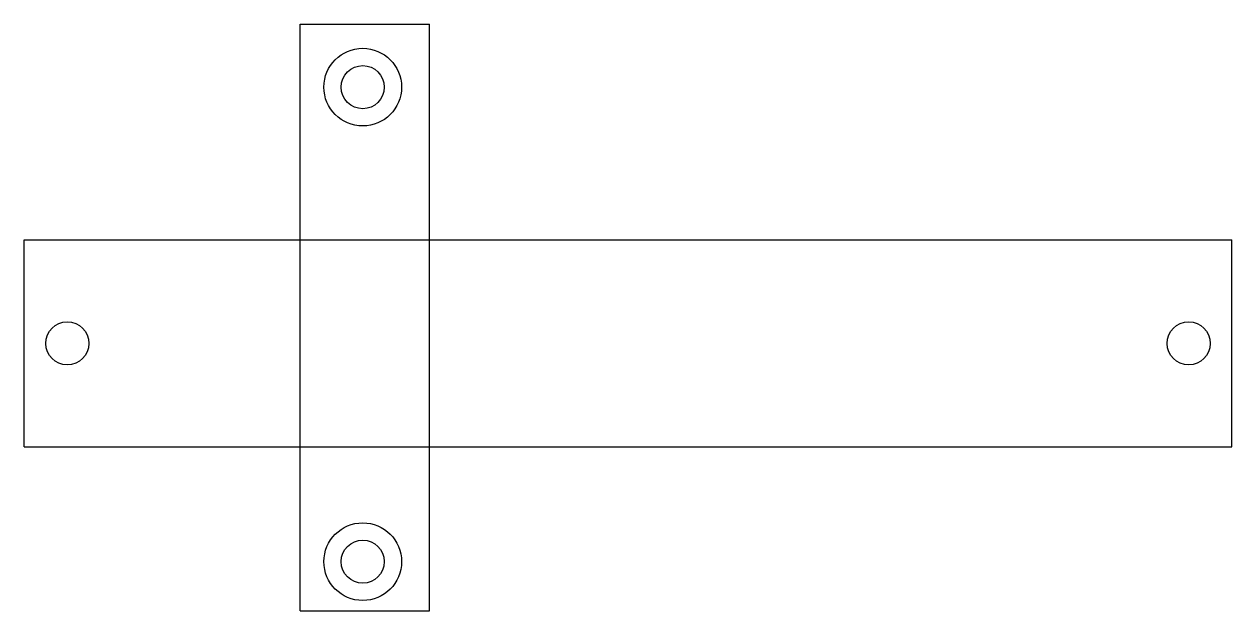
# Model space of a CAD drawing. Header units: millimetres. Extents: x -85 to 55, y -62 to 6.
import ezdxf

# ---------------------------------------------------------------- set-up
doc = ezdxf.new("R2010")
doc.units = ezdxf.units.MM
doc.layers.add('Cut006', color=7, linetype='CONTINUOUS')

msp = doc.modelspace()

# ---------------------------------------------------------------- linework, layer by layer
at = {"layer": 'Cut006'}
for p, q in [((-53, -19), (-53, 6)), ((-53, 6), (-53, 6, -5)), ((-53, -19, -5), (-53, 6, -5)), ((-53, 6), (-38, 6)), ((-53, -19), (-53, 6)), ((-53, 6), (-53, 6, -5)), ((-53, 6, -5), (-38, 6, -5)), ((-53, 6), (-38, 6)), ((-53, 6, -5), (-38, 6, -5)), ((-53, -19, -5), (-53, 6, -5)), ((-38, -19), (-38, 6)), ((-38, 6), (-38, 6, -5)), ((-38, -19, -5), (-38, 6, -5)), ((-38, -19), (-38, 6)), ((-38, 6), (-38, 6, -5)), ((-38, -19, -5), (-38, 6, -5)), ((-43.25, -1.3, -5), (-43.25, -1.3, -2.7)), ((-43.25, -1.3, -5), (-43.25, -1.3, -2.7)), ((-41.25, -1.3, -2.7), (-41.25, -1.3)), ((-41.25, -1.3, -2.7), (-41.25, -1.3)), ((-85, -43), (-85, -19)), ((-85, -19), (-85, -19, -5)), ((-85, -43, -5), (-85, -19, -5)), ((-85, -43), (-85, -19)), ((-85, -19), (-53, -19)), ((-85, -19, -5), (-53, -19, -5)), ((-85, -19), (-53, -19)), ((-85, -19), (-85, -19, -5)), ((-85, -43, -5), (-85, -19, -5)), ((-85, -19, -5), (-53, -19, -5)), ((-53, -43), (-53, -19)), ((-53, -19), (-53, -19, -5)), ((-53, -43, -5), (-53, -19, -5)), ((-53, -19), (-38, -19)), ((-53, -43), (-53, -19)), ((-53, -19), (-53, -19, -5)), ((-53, -19, -5), (-38, -19, -5)), ((-53, -43, -5), (-53, -19, -5)), ((-53, -19), (-38, -19)), ((-53, -19, -5), (-38, -19, -5)), ((-38, -43), (-38, -19)), ((-38, -43, -5), (-38, -19, -5)), ((-38, -43), (-38, -19)), ((-38, -19), (55, -19)), ((-38, -43, -5), (-38, -19, -5)), ((-38, -19, -5), (55, -19, -5)), ((-38, -19, -5), (55, -19, -5)), ((-38, -19), (55, -19)), ((-38, -19), (-38, -19, -5)), ((-38, -19), (-38, -19, -5)), ((55, -43), (55, -19)), ((55, -43, -5), (55, -19, -5)), ((55, -43), (55, -19)), ((55, -19), (55, -19, -5)), ((55, -43, -5), (55, -19, -5)), ((55, -19), (55, -19, -5)), ((-77.5, -31, -5), (-77.5, -31)), ((-77.5, -31, -5), (-77.5, -31)), ((52.5, -31, -5), (52.5, -31)), ((52.5, -31, -5), (52.5, -31)), ((-85, -43), (-85, -43, -5)), ((-85, -43), (-53, -43)), ((-85, -43, -5), (-53, -43, -5)), ((-85, -43, -5), (-53, -43, -5)), ((-85, -43), (-53, -43)), ((-85, -43), (-85, -43, -5)), ((-53, -43), (-53, -43, -5)), ((-53, -43), (-38, -43)), ((-53, -43, -5), (-38, -43, -5)), ((-53, -62), (-53, -43)), ((-53, -43), (-53, -43, -5)), ((-53, -62, -5), (-53, -43, -5)), ((-53, -43), (-38, -43)), ((-53, -62), (-53, -43)), ((-53, -43, -5), (-38, -43, -5)), ((-53, -62, -5), (-53, -43, -5)), ((-38, -62), (-38, -43)), ((-38, -43), (55, -43)), ((-38, -62, -5), (-38, -43, -5)), ((-38, -43, -5), (55, -43, -5)), ((-38, -62), (-38, -43)), ((-38, -43), (-38, -43, -5)), ((-38, -62, -5), (-38, -43, -5)), ((-38, -43, -5), (55, -43, -5)), ((-38, -43), (55, -43)), ((-38, -43), (-38, -43, -5)), ((55, -43), (55, -43, -5)), ((55, -43), (55, -43, -5)), ((-43.25, -56.3, -5), (-43.25, -56.3, -2.7)), ((-43.25, -56.3, -5), (-43.25, -56.3, -2.7)), ((-41.25, -56.3, -2.7), (-41.25, -56.3)), ((-41.25, -56.3, -2.7), (-41.25, -56.3)), ((-53, -62), (-53, -62, -5)), ((-53, -62), (-38, -62)), ((-53, -62, -5), (-38, -62, -5)), ((-53, -62), (-53, -62, -5)), ((-53, -62, -5), (-38, -62, -5)), ((-53, -62), (-38, -62)), ((-38, -62), (-38, -62, -5)), ((-38, -62), (-38, -62, -5))]:
    msp.add_line(p, q, dxfattribs=at)
for centre, radius in [((-45.75, -1.3), 4.5), ((-45.75, -1.3), 4.5), ((-45.75, -1.3), 4.5), ((-45.75, -1.3), 4.5), ((-45.75, -1.3), 2.5), ((-45.75, -1.3), 2.5), ((-45.75, -1.3), 2.5), ((-45.75, -1.3), 2.5), ((-80, -31), 2.5), ((-80, -31), 2.5), ((-80, -31), 2.5), ((-80, -31), 2.5), ((50, -31), 2.5), ((50, -31), 2.5), ((50, -31), 2.5), ((50, -31), 2.5), ((-45.75, -56.3), 4.5), ((-45.75, -56.3), 4.5), ((-45.75, -56.3), 4.5), ((-45.75, -56.3), 4.5), ((-45.75, -56.3), 2.5), ((-45.75, -56.3), 2.5), ((-45.75, -56.3), 2.5), ((-45.75, -56.3), 2.5)]:
    msp.add_circle(centre, radius, dxfattribs=at)

doc.saveas('drawing.dxf')
